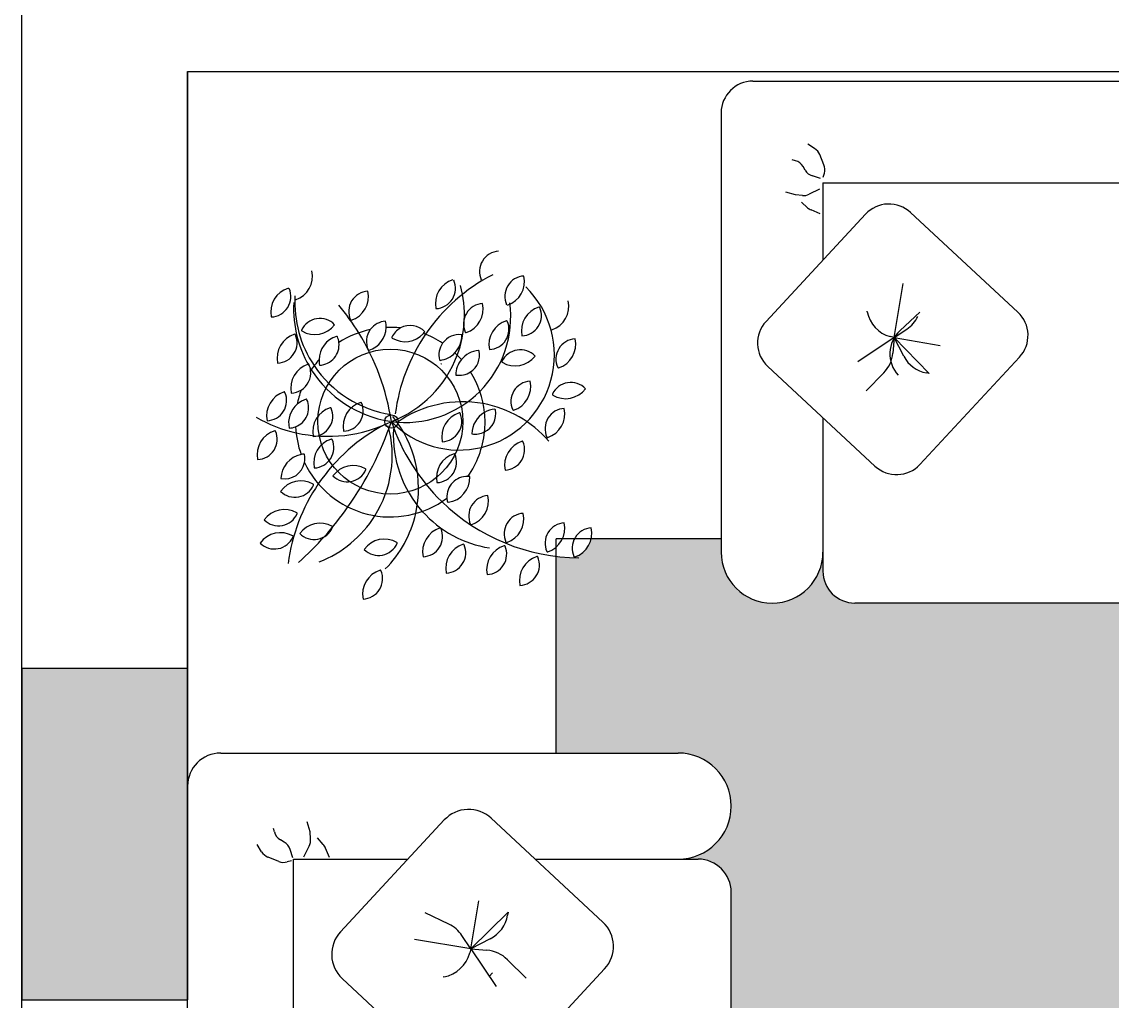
# Model space of a CAD drawing. Header units: millimetres. Extents: x 935 to 1399, y 512 to 900.
# Drawn here: x 1146.116 to 1147.761, y 857.57 to 859.047 of the extents above; entities that cross this region are included whole.
import ezdxf

# ---------------------------------------------------------------- set-up
doc = ezdxf.new("R2010")
doc.units = ezdxf.units.MM
doc.layers.add('LAYER1', color=1, linetype='Continuous')

msp = doc.modelspace()

# ---------------------------------------------------------------- hatches: boundary and pattern name
at = {"linetype": 'Continuous'}
h = msp.add_hatch(dxfattribs=at)
h.set_pattern_fill('SWAMP', color=254, scale=0.05, angle=90, style=0)
h.set_pattern_definition([(90, (1197.95015, 808.49453), (0.04330127, 0.025), [0.00625, -0.04375]), (3e-14, (1197.950148, 808.497655), (0.04330127, -0.025), [0.003125, -0.08347754]), (3e-14, (1197.950148, 808.498436), (0.04330127, -0.025), [0.0025, -0.08410254]), (3e-14, (1197.950148, 808.496873), (0.04330127, -0.025), [0.0025, -0.08410254]), (30, (1197.95015, 808.499217), (0.04330127, -0.025), [0.002, -0.048]), (330, (1197.95015, 808.49609), (2e-11, -0.05), [0.002, -0.048])])
h.paths.add_polyline_path([(1149.05288, 858.21827), (1149.05288, 858.24707, 0.9926943), (1149.20647, 858.24594), (1149.51215, 858.24594), (1149.51215, 856.30747), (1146.9243, 856.30747, 0.0019246), (1146.92221, 856.30845), (1146.92221, 856.42404), (1147.10641, 856.42404, 1), (1147.10641, 856.58404), (1147.13641, 856.58404, 0.4142136), (1147.18641, 856.63404), (1147.18641, 857.13404, 0.4142136), (1147.13641, 857.18404, 0.4142136), (1147.18641, 857.23404), (1147.18641, 857.73404, 0.4142136), (1147.13641, 857.78404), (1147.10641, 857.78404, 1), (1147.10641, 857.94404), (1146.92221, 857.94404), (1146.92221, 858.24058, 0.023235), (1146.95016, 858.23837, -0.0099184), (1146.9496, 858.23945, 0.2707398), (1146.97539, 858.26723), (1147.17128, 858.26723), (1147.17128, 858.24707, 1), (1147.32488, 858.24707), (1147.32488, 858.21827, 0.4142136), (1147.37288, 858.17027), (1147.85288, 858.17027, 0.4142136), (1147.90088, 858.21827, 0.4142136), (1147.94888, 858.17027), (1148.42888, 858.17027, 0.4142136), (1148.47688, 858.21827, 0.4142136), (1148.52488, 858.17027), (1149.00488, 858.17027, 0.4142136)])
h = msp.add_hatch(dxfattribs=at)
h.set_pattern_fill('SWAMP', color=254, scale=0.05, angle=90, style=0)
h.set_pattern_definition([(90, (1197.95015, 808.49453), (0.04330127, 0.025), [0.00625, -0.04375]), (3e-14, (1197.950148, 808.497655), (0.04330127, -0.025), [0.003125, -0.08347754]), (3e-14, (1197.950148, 808.498436), (0.04330127, -0.025), [0.0025, -0.08410254]), (3e-14, (1197.950148, 808.496873), (0.04330127, -0.025), [0.0025, -0.08410254]), (30, (1197.95015, 808.499217), (0.04330127, -0.025), [0.002, -0.048]), (330, (1197.95015, 808.49609), (2e-11, -0.05), [0.002, -0.048])])
h.paths.add_polyline_path([(1149.05288, 858.21827), (1149.05288, 858.24707, 0.9926943), (1149.20647, 858.24594), (1149.51215, 858.24594), (1149.51215, 856.30747), (1146.9243, 856.30747, 0.0019246), (1146.92221, 856.30845), (1146.92221, 856.42404), (1147.10641, 856.42404, 1), (1147.10641, 856.58404), (1147.13641, 856.58404, 0.4142136), (1147.18641, 856.63404), (1147.18641, 857.13404, 0.4142136), (1147.13641, 857.18404, 0.4142136), (1147.18641, 857.23404), (1147.18641, 857.73404, 0.4142136), (1147.13641, 857.78404), (1147.10641, 857.78404, 1), (1147.10641, 857.94404), (1146.92221, 857.94404), (1146.92221, 858.24058, 0.023235), (1146.95016, 858.23837, -0.0099184), (1146.9496, 858.23945, 0.2707398), (1146.97539, 858.26723), (1147.17128, 858.26723), (1147.17128, 858.24707, 1), (1147.32488, 858.24707), (1147.32488, 858.21827, 0.4142136), (1147.37288, 858.17027), (1147.85288, 858.17027, 0.4142136), (1147.90088, 858.21827, 0.4142136), (1147.94888, 858.17027), (1148.42888, 858.17027, 0.4142136), (1148.47688, 858.21827, 0.4142136), (1148.52488, 858.17027), (1149.00488, 858.17027, 0.4142136)])
msp.add_hatch(color=256).paths.add_polyline_path([(1146.36641, 858.07187), (1146.11641, 858.07187), (1146.11641, 857.57187), (1146.36641, 857.57187)])
msp.add_hatch(color=256).paths.add_polyline_path([(1146.36641, 858.07187), (1146.11641, 858.07187), (1146.11641, 857.57187), (1146.36641, 857.57187)])
msp.add_hatch(color=256).paths.add_polyline_path([(1146.36641, 858.07187), (1146.11641, 858.07187), (1146.11641, 857.57187), (1146.36641, 857.57187)])

# ---------------------------------------------------------------- linework, layer by layer
at = {"color": 6}
for p, q in [((1146.11641, 848.52187), (1146.11641, 862.87187)), ((1146.11641, 858.07187), (1146.11641, 862.87187)), ((1146.11641, 858.07187), (1146.11641, 862.87187)), ((1146.36641, 858.72187), (1146.36641, 858.97187)), ((1146.36641, 858.37187), (1146.36641, 858.97187)), ((1146.36641, 858.97187), (1149.85391, 858.97187)), ((1146.36641, 858.97187), (1146.36641, 858.07187)), ((1146.36641, 858.72187), (1146.36641, 858.97187)), ((1146.36641, 858.72187), (1146.36641, 858.97187)), ((1146.36641, 852.92187), (1146.36641, 858.97187)), ((1146.36641, 858.72187), (1146.36641, 858.97187)), ((1146.36641, 858.37187), (1146.36641, 858.97187)), ((1146.36641, 858.97187), (1149.85391, 858.97187)), ((1146.36641, 858.97187), (1146.36641, 858.07187)), ((1146.11641, 848.52187), (1146.11641, 857.87187)), ((1146.36641, 857.57187), (1146.36641, 857.59404)), ((1146.36641, 857.59404), (1146.36641, 857.57187)), ((1146.36641, 857.57187), (1146.36641, 857.59404)), ((1146.36641, 857.59404), (1146.36641, 857.57187)), ((1146.36641, 857.57187), (1146.36641, 857.59404)), ((1146.36641, 857.59404), (1146.36641, 857.57187)), ((1146.36641, 855.46625), (1146.36641, 857.57187)), ((1146.36641, 855.46625), (1146.36641, 857.57187)), ((1146.36641, 855.46625), (1146.36641, 857.57187))]:
    msp.add_line(p, q, dxfattribs=at)
at = {"color": 1}
for p, q in [((1147.21928, 858.95747), (1148.58248, 858.95747)), ((1147.21928, 858.95747), (1148.58248, 858.95747)), ((1147.17128, 858.90947), (1147.17128, 858.24707)), ((1147.17128, 858.90947), (1147.17128, 858.24707)), ((1147.31226, 858.85581), (1147.3019, 858.86212)), ((1147.31226, 858.85581), (1147.3019, 858.86212)), ((1147.28346, 858.83735), (1147.27852, 858.83872)), ((1147.28346, 858.83735), (1147.27852, 858.83872)), ((1147.32632, 858.83097), (1147.3201, 858.84654)), ((1147.32632, 858.83097), (1147.3201, 858.84654)), ((1147.29819, 858.82296), (1147.29483, 858.82863)), ((1147.29819, 858.82296), (1147.29483, 858.82863)), ((1147.32529, 858.81257), (1147.32699, 858.81871)), ((1147.32529, 858.81257), (1147.32699, 858.81871)), ((1147.32116, 858.8105), (1147.30883, 858.81447)), ((1147.32116, 858.8105), (1147.30883, 858.81447)), ((1147.32488, 858.80387), (1147.90088, 858.80387)), ((1147.32488, 858.80387), (1147.32488, 858.68748)), ((1147.32488, 858.80387), (1147.90088, 858.80387)), ((1147.32488, 858.80387), (1147.32488, 858.68748)), ((1147.28333, 858.78573), (1147.26889, 858.78986)), ((1147.28333, 858.78573), (1147.26889, 858.78986)), ((1147.29375, 858.78482), (1147.28333, 858.78573)), ((1147.29375, 858.78482), (1147.28333, 858.78573)), ((1147.31979, 858.79467), (1147.304, 858.78678)), ((1147.31979, 858.79467), (1147.304, 858.78678)), ((1147.30158, 858.76649), (1147.29227, 858.77471)), ((1147.30158, 858.76649), (1147.29227, 858.77471)), ((1147.23893, 858.59494), (1147.38919, 858.75672)), ((1147.23893, 858.59494), (1147.38919, 858.75672)), ((1147.32047, 858.75751), (1147.3069, 858.76317)), ((1147.32047, 858.75751), (1147.3069, 858.76317)), ((1147.45703, 858.75922), (1147.61881, 858.60896)), ((1147.45703, 858.75922), (1147.61881, 858.60896)), ((1147.4321, 858.57054), (1147.44579, 858.652)), ((1147.4321, 858.57054), (1147.44579, 858.652)), ((1147.39159, 858.60944), (1147.39135, 858.61069)), ((1147.39159, 858.60944), (1147.39135, 858.61069)), ((1147.39159, 858.60944), (1147.39135, 858.61069)), ((1147.44123, 858.58152), (1147.47117, 858.60915)), ((1147.44123, 858.58152), (1147.47117, 858.60915)), ((1147.4321, 858.57054), (1147.37749, 858.53399)), ((1147.4321, 858.57054), (1147.37749, 858.53399)), ((1147.4321, 858.57054), (1147.42622, 858.57213)), ((1147.4321, 858.57054), (1147.42622, 858.57213)), ((1147.4321, 858.57054), (1147.43023, 858.54736)), ((1147.4321, 858.57054), (1147.43023, 858.54736)), ((1147.4321, 858.57054), (1147.45139, 858.58342)), ((1147.4321, 858.57054), (1147.45139, 858.58342)), ((1147.4321, 858.57054), (1147.48527, 858.51657)), ((1147.4468, 858.54239), (1147.4321, 858.57054)), ((1147.4321, 858.57054), (1147.50158, 858.55884)), ((1147.4321, 858.57054), (1147.48527, 858.51657)), ((1147.4468, 858.54239), (1147.4321, 858.57054)), ((1147.4321, 858.57054), (1147.50158, 858.55884)), ((1147.62131, 858.54112), (1147.47105, 858.37934)), ((1147.62131, 858.54112), (1147.47105, 858.37934)), ((1147.40321, 858.37684), (1147.24143, 858.5271)), ((1147.40321, 858.37684), (1147.24143, 858.5271)), ((1147.41655, 858.51751), (1147.3898, 858.4904)), ((1147.41655, 858.51751), (1147.3898, 858.4904)), ((1147.48527, 858.51657), (1147.48091, 858.51735)), ((1147.48527, 858.51657), (1147.48091, 858.51735)), ((1147.32488, 858.44959), (1147.32488, 858.21827)), ((1147.32488, 858.44959), (1147.32488, 858.21827)), ((1147.32488, 858.44959), (1147.32488, 858.21827)), ((1147.17128, 858.26723), (1146.92221, 858.26723)), ((1147.17128, 858.26723), (1146.92221, 858.26723)), ((1147.17128, 858.26723), (1146.92221, 858.26723)), ((1147.85288, 858.17027), (1147.37288, 858.17027)), ((1147.85288, 858.17027), (1147.37288, 858.17027)), ((1146.41641, 857.94404), (1147.10641, 857.94404)), ((1146.41641, 857.94404), (1147.10641, 857.94404)), ((1146.41641, 857.94404), (1147.10641, 857.94404)), ((1146.36641, 856.47404), (1146.36641, 857.89404)), ((1146.36641, 856.47404), (1146.36641, 857.89404)), ((1146.36641, 856.47404), (1146.36641, 857.89404)), ((1146.82439, 857.8457), (1146.99291, 857.68917)), ((1146.82439, 857.8457), (1146.99291, 857.68917)), ((1146.82439, 857.8457), (1146.99291, 857.68917)), ((1146.49734, 857.8252), (1146.49591, 857.83035)), ((1146.49734, 857.8252), (1146.49591, 857.83035)), ((1146.49734, 857.8252), (1146.49591, 857.83035)), ((1146.55111, 857.82533), (1146.54681, 857.84038)), ((1146.55111, 857.82533), (1146.54681, 857.84038)), ((1146.55111, 857.82533), (1146.54681, 857.84038)), ((1146.5972, 857.67457), (1146.75372, 857.84309)), ((1146.5972, 857.67457), (1146.75372, 857.84309)), ((1146.5972, 857.67457), (1146.75372, 857.84309)), ((1146.51232, 857.80985), (1146.50641, 857.81335)), ((1146.51232, 857.80985), (1146.50641, 857.81335)), ((1146.51232, 857.80985), (1146.50641, 857.81335)), ((1146.55205, 857.81448), (1146.55111, 857.82533)), ((1146.55205, 857.81448), (1146.55111, 857.82533)), ((1146.55205, 857.81448), (1146.55111, 857.82533)), ((1146.57114, 857.80632), (1146.56258, 857.81602)), ((1146.57114, 857.80632), (1146.56258, 857.81602)), ((1146.57114, 857.80632), (1146.56258, 857.81602)), ((1146.4781, 857.7952), (1146.47153, 857.80599)), ((1146.4781, 857.7952), (1146.47153, 857.80599)), ((1146.4781, 857.7952), (1146.47153, 857.80599)), ((1146.5253, 857.78593), (1146.52117, 857.79877)), ((1146.5253, 857.78593), (1146.52117, 857.79877)), ((1146.5253, 857.78593), (1146.52117, 857.79877)), ((1146.54179, 857.78736), (1146.55001, 857.8038)), ((1146.54179, 857.78736), (1146.55001, 857.8038)), ((1146.54179, 857.78736), (1146.55001, 857.8038)), ((1146.5805, 857.78664), (1146.57461, 857.80078)), ((1146.5805, 857.78664), (1146.57461, 857.80078)), ((1146.5805, 857.78664), (1146.57461, 857.80078)), ((1146.50398, 857.78055), (1146.48776, 857.78703)), ((1146.50398, 857.78055), (1146.48776, 857.78703)), ((1146.50398, 857.78055), (1146.48776, 857.78703)), ((1146.52315, 857.78163), (1146.51675, 857.77985)), ((1146.52315, 857.78163), (1146.51675, 857.77985)), ((1146.52315, 857.78163), (1146.51675, 857.77985)), ((1146.52641, 857.78404), (1146.69888, 857.78404)), ((1146.52641, 856.58404), (1146.52641, 857.78404)), ((1146.52641, 857.78404), (1146.69888, 857.78404)), ((1146.52641, 856.58404), (1146.52641, 857.78404)), ((1146.52641, 857.78404), (1146.69888, 857.78404)), ((1146.52641, 856.58404), (1146.52641, 857.78404)), ((1146.89077, 857.78404), (1147.13641, 857.78404)), ((1146.89077, 857.78404), (1147.13641, 857.78404)), ((1146.89077, 857.78404), (1147.13641, 857.78404)), ((1147.18641, 857.23404), (1147.18641, 857.73404)), ((1147.18641, 857.23404), (1147.18641, 857.73404)), ((1147.18641, 857.23404), (1147.18641, 857.73404)), ((1146.79374, 857.6486), (1146.80593, 857.72097)), ((1146.79374, 857.6486), (1146.80593, 857.72097)), ((1146.79374, 857.6486), (1146.80593, 857.72097)), ((1146.76039, 857.686), (1146.72475, 857.70312)), ((1146.76039, 857.686), (1146.72475, 857.70312)), ((1146.76039, 857.686), (1146.72475, 857.70312)), ((1146.79374, 857.6486), (1146.84996, 857.70398)), ((1146.79374, 857.6486), (1146.84996, 857.70398)), ((1146.79374, 857.6486), (1146.84996, 857.70398)), ((1146.84996, 857.70398), (1146.84915, 857.69944)), ((1146.84996, 857.70398), (1146.84915, 857.69944)), ((1146.84996, 857.70398), (1146.84915, 857.69944)), ((1146.79374, 857.6486), (1146.78033, 857.66869)), ((1146.79374, 857.6486), (1146.78033, 857.66869)), ((1146.79374, 857.6486), (1146.78033, 857.66869)), ((1146.79374, 857.6486), (1146.70889, 857.66286)), ((1146.79374, 857.6486), (1146.70889, 857.66286)), ((1146.79374, 857.6486), (1146.70889, 857.66286)), ((1146.79374, 857.6486), (1146.79208, 857.64247)), ((1146.79374, 857.6486), (1146.79208, 857.64247)), ((1146.79374, 857.6486), (1146.79208, 857.64247)), ((1146.82306, 857.66391), (1146.79374, 857.6486)), ((1146.82306, 857.66391), (1146.79374, 857.6486)), ((1146.82306, 857.66391), (1146.79374, 857.6486)), ((1146.79374, 857.6486), (1146.83182, 857.59172)), ((1146.79374, 857.6486), (1146.81788, 857.64665)), ((1146.79374, 857.6486), (1146.83182, 857.59172)), ((1146.79374, 857.6486), (1146.81788, 857.64665)), ((1146.79374, 857.6486), (1146.83182, 857.59172)), ((1146.79374, 857.6486), (1146.81788, 857.64665)), ((1146.84898, 857.6324), (1146.87722, 857.60454)), ((1146.84898, 857.6324), (1146.87722, 857.60454)), ((1146.84898, 857.6324), (1146.87722, 857.60454)), ((1146.99552, 857.61851), (1146.83899, 857.44999)), ((1146.99552, 857.61851), (1146.83899, 857.44999)), ((1146.99552, 857.61851), (1146.83899, 857.44999)), ((1146.76833, 857.44738), (1146.59981, 857.6039)), ((1146.76833, 857.44738), (1146.59981, 857.6039)), ((1146.76833, 857.44738), (1146.59981, 857.6039)), ((1146.75322, 857.6064), (1146.75192, 857.60615)), ((1146.75322, 857.6064), (1146.75192, 857.60615)), ((1146.75322, 857.6064), (1146.75192, 857.60615)), ((1146.8215, 857.60713), (1146.82656, 857.61258)), ((1146.8215, 857.60713), (1146.82656, 857.61258)), ((1146.8215, 857.60713), (1146.82656, 857.61258))]:
    msp.add_line(p, q, dxfattribs=at)
for p, q in [((1146.11641, 858.07187), (1146.36641, 858.07187)), ((1146.11641, 858.07187), (1146.11641, 857.57187)), ((1146.11641, 858.07187), (1146.36641, 858.07187)), ((1146.11641, 858.07187), (1146.11641, 857.57187)), ((1146.11641, 858.07187), (1146.36641, 858.07187)), ((1146.11641, 858.07187), (1146.11641, 857.57187)), ((1146.36641, 858.07187), (1146.36641, 857.57187)), ((1146.36641, 858.07187), (1146.36641, 857.57187)), ((1146.36641, 858.07187), (1146.36641, 857.57187)), ((1146.11641, 857.57187), (1146.36641, 857.57187)), ((1146.11641, 857.57187), (1146.36641, 857.57187)), ((1146.11641, 857.57187), (1146.36641, 857.57187))]:
    msp.add_line(p, q)
msp.add_lwpolyline([(1146.92221, 857.94404), (1146.92221, 858.26723)], dxfattribs=at)
msp.add_lwpolyline([(1146.92221, 857.94404), (1146.92221, 858.26723)], dxfattribs=at)
msp.add_lwpolyline([(1146.92221, 857.94404), (1146.92221, 858.26723)], dxfattribs=at)
for centre, radius, start, end in [((1147.21928, 858.90947), 0.048, 90, 180), ((1147.21928, 858.90947), 0.048, 90, 180), ((1147.30227, 858.83942), 0.0192, 21.7889, 58.65521), ((1147.30227, 858.83942), 0.0192, 21.7889, 58.65521), ((1147.27831, 858.81885), 0.0192, 30.63456, 74.46621), ((1147.27831, 858.81885), 0.0192, 30.63456, 74.46621), ((1147.31471, 858.83275), 0.0192, 210.63456, 252.17076), ((1147.31471, 858.83275), 0.0192, 210.63456, 252.17076), ((1147.30849, 858.82385), 0.0192, 344.48527, 21.7889), ((1147.30849, 858.82385), 0.0192, 344.48527, 21.7889), ((1147.29541, 858.80395), 0.0192, 265.02713, 296.57978), ((1147.29541, 858.80395), 0.0192, 265.02713, 296.57978), ((1147.31429, 858.78089), 0.0192, 228.55797, 247.36724), ((1147.31429, 858.78089), 0.0192, 228.55797, 247.36724), ((1147.42436, 858.72405), 0.048, 47.11348, 137.11348), ((1147.42436, 858.72405), 0.048, 47.11348, 137.11348), ((1147.43873, 858.61847), 0.048, 190.8422, 254.8871), ((1147.43873, 858.61847), 0.048, 190.8422, 254.8871), ((1147.42474, 858.62334), 0.048, 303.72917, 334.34465), ((1147.42474, 858.62334), 0.048, 303.72917, 334.34465), ((1147.58614, 858.57379), 0.048, 317.11348, 47.11348), ((1147.58614, 858.57379), 0.048, 317.11348, 47.11348), ((1147.2741, 858.56227), 0.048, 137.11348, 227.11348), ((1147.2741, 858.56227), 0.048, 137.11348, 227.11348), ((1147.2741, 858.56227), 0.048, 137.11348, 227.11348), ((1147.47378, 858.54625), 0.048, 132.69855, 222.69855), ((1147.47378, 858.54625), 0.048, 132.69855, 222.69855), ((1147.38239, 858.55123), 0.048, 315.37884, 355.38574), ((1147.38239, 858.55123), 0.048, 315.37884, 355.38574), ((1147.48935, 858.5646), 0.048, 207.56512, 259.86542), ((1147.48935, 858.5646), 0.048, 207.56512, 259.86542), ((1147.43588, 858.41201), 0.048, 227.11348, 317.11348), ((1147.43588, 858.41201), 0.048, 227.11348, 317.11348), ((1147.24808, 858.24707), 0.0768, 180, 0), ((1147.24808, 858.24707), 0.0768, 180, 0), ((1147.24808, 858.24707), 0.0768, 180, 0), ((1147.37288, 858.21827), 0.048, 180, 270), ((1147.37288, 858.21827), 0.048, 180, 270), ((1147.37288, 858.21827), 0.048, 180, 270), ((1146.41641, 857.89404), 0.05, 90, 180), ((1146.41641, 857.89404), 0.05, 90, 180), ((1146.41641, 857.89404), 0.05, 90, 180), ((1147.10641, 857.86404), 0.08, 270, 90), ((1147.10641, 857.86404), 0.08, 270, 90), ((1147.10641, 857.86404), 0.08, 270, 90), ((1146.79036, 857.80906), 0.05, 47.11348, 137.11348), ((1146.79036, 857.80906), 0.05, 47.11348, 137.11348), ((1146.79036, 857.80906), 0.05, 47.11348, 137.11348), ((1146.5166, 857.83056), 0.02, 195.53379, 239.36544), ((1146.5166, 857.83056), 0.02, 195.53379, 239.36544), ((1146.5166, 857.83056), 0.02, 195.53379, 239.36544), ((1146.53213, 857.81275), 0.02, 333.42022, 4.97287), ((1146.53213, 857.81275), 0.02, 333.42022, 4.97287), ((1146.53213, 857.81275), 0.02, 333.42022, 4.97287), ((1146.50213, 857.79264), 0.02, 17.82924, 59.36544), ((1146.50213, 857.79264), 0.02, 17.82924, 59.36544), ((1146.50213, 857.79264), 0.02, 17.82924, 59.36544), ((1146.55615, 857.79308), 0.02, 22.63276, 41.44203), ((1146.55615, 857.79308), 0.02, 22.63276, 41.44203), ((1146.55615, 857.79308), 0.02, 22.63276, 41.44203), ((1146.49518, 857.80561), 0.02, 211.34479, 248.2111), ((1146.49518, 857.80561), 0.02, 211.34479, 248.2111), ((1146.49518, 857.80561), 0.02, 211.34479, 248.2111), ((1146.5114, 857.79912), 0.02, 248.2111, 285.51473), ((1146.5114, 857.79912), 0.02, 248.2111, 285.51473), ((1146.5114, 857.79912), 0.02, 248.2111, 285.51473), ((1147.13641, 857.73404), 0.05, 0, 90), ((1147.13641, 857.73404), 0.05, 0, 90), ((1147.13641, 857.73404), 0.05, 0, 90), ((1146.79993, 857.70824), 0.05, 297.56512, 349.86542), ((1146.79993, 857.70824), 0.05, 297.56512, 349.86542), ((1146.79993, 857.70824), 0.05, 297.56512, 349.86542), ((1146.73874, 857.64093), 0.05, 33.72917, 64.34465), ((1146.73874, 857.64093), 0.05, 33.72917, 64.34465), ((1146.73874, 857.64093), 0.05, 33.72917, 64.34465), ((1146.95888, 857.65253), 0.05, 317.11348, 47.11348), ((1146.95888, 857.65253), 0.05, 317.11348, 47.11348), ((1146.95888, 857.65253), 0.05, 317.11348, 47.11348), ((1146.63383, 857.64054), 0.05, 137.11348, 227.11348), ((1146.63383, 857.64054), 0.05, 137.11348, 227.11348), ((1146.63383, 857.64054), 0.05, 137.11348, 227.11348), ((1146.74381, 857.65551), 0.05, 280.8422, 344.8871), ((1146.74381, 857.65551), 0.05, 280.8422, 344.8871), ((1146.74381, 857.65551), 0.05, 280.8422, 344.8871), ((1146.81386, 857.59682), 0.05, 45.37884, 85.38574), ((1146.81386, 857.59682), 0.05, 45.37884, 85.38574), ((1146.81386, 857.59682), 0.05, 45.37884, 85.38574)]:
    msp.add_arc(centre, radius, start, end, dxfattribs=at)
at = {"layer": 'LAYER1'}
for centre, radius in [((1146.67231, 858.44395), 0.10934), ((1146.67231, 858.44395), 0.10934), ((1146.67231, 858.44395), 0.10934), ((1146.67231, 858.44395), 0.10934), ((1146.67231, 858.44395), 0.10934), ((1146.67231, 858.44395), 0.10934), ((1146.67389, 858.44395), 0.01011), ((1146.67389, 858.44395), 0.01011), ((1146.67389, 858.44395), 0.01011), ((1146.67389, 858.44395), 0.01011), ((1146.67389, 858.44395), 0.01011), ((1146.67389, 858.44395), 0.01011)]:
    msp.add_circle(centre, radius, dxfattribs=at)
for centre, radius, start, end in [((1146.83748, 858.67022), 0.03072, 93.38057, 204.4039), ((1146.83748, 858.67022), 0.03072, 93.38057, 204.4039), ((1146.51739, 858.66323), 0.03756, 288.17868, 12.61208), ((1146.51739, 858.66323), 0.03756, 288.17868, 12.61208), ((1146.95323, 858.42051), 0.2757, 117.33103, 145.74295), ((1146.95323, 858.42051), 0.2757, 117.33103, 145.74295), ((1146.77785, 858.62186), 0.03756, 107.13764, 191.57105), ((1146.77785, 858.62186), 0.03756, 107.13764, 191.57105), ((1146.73979, 858.64502), 0.03072, 272.33954, 23.36287), ((1146.73979, 858.64502), 0.03072, 272.33954, 23.36287), ((1146.8756, 858.63279), 0.03072, 93.38057, 204.4039), ((1146.8756, 858.63279), 0.03072, 93.38057, 204.4039), ((1146.83713, 858.65526), 0.03756, 288.17868, 12.61208), ((1146.83713, 858.65526), 0.03756, 288.17868, 12.61208), ((1146.52952, 858.60921), 0.03756, 107.13764, 191.57105), ((1146.52952, 858.60921), 0.03756, 107.13764, 191.57105), ((1146.52952, 858.60921), 0.03756, 107.13764, 191.57105), ((1146.49147, 858.63237), 0.03072, 272.33954, 23.36287), ((1146.49147, 858.63237), 0.03072, 272.33954, 23.36287), ((1146.49147, 858.63237), 0.03072, 272.33954, 23.36287), ((1146.64019, 858.60994), 0.03072, 93.38057, 204.4039), ((1146.64019, 858.60994), 0.03072, 93.38057, 204.4039), ((1146.64019, 858.60994), 0.03072, 93.38057, 204.4039), ((1146.60172, 858.6324), 0.03756, 288.17868, 12.61208), ((1146.60172, 858.6324), 0.03756, 288.17868, 12.61208), ((1146.60172, 858.6324), 0.03756, 288.17868, 12.61208), ((1146.61212, 858.60441), 0.17194, 339.4885, 15.0874), ((1146.61212, 858.60441), 0.17194, 339.4885, 15.0874), ((1146.77623, 858.54445), 0.14344, 283.58903, 45.69939), ((1146.77623, 858.54445), 0.14344, 283.58903, 45.69939), ((1146.77623, 858.54445), 0.14344, 283.58903, 45.69939), ((1146.69823, 858.61429), 0.17194, 176.96723, 212.41656), ((1146.69823, 858.61429), 0.17194, 176.96723, 212.41656), ((1146.69823, 858.61429), 0.17194, 176.96723, 212.41656), ((1146.70002, 858.62434), 0.17194, 176.96723, 213.96318), ((1146.70002, 858.62434), 0.17194, 176.96723, 213.96318), ((1146.70002, 858.62434), 0.17194, 176.96723, 213.96318), ((1146.3212, 858.38998), 0.3568, 31.76546, 39.99551), ((1146.3212, 858.38998), 0.3568, 31.76546, 39.99551), ((1146.3212, 858.38998), 0.3568, 31.76546, 39.99551), ((1146.81332, 858.59128), 0.03072, 93.38057, 204.4039), ((1146.81332, 858.59128), 0.03072, 93.38057, 204.4039), ((1146.81332, 858.59128), 0.03072, 93.38057, 204.4039), ((1146.77485, 858.61374), 0.03756, 288.17868, 12.61208), ((1146.77485, 858.61374), 0.03756, 288.17868, 12.61208), ((1146.77485, 858.61374), 0.03756, 288.17868, 12.61208), ((1146.69444, 858.60201), 0.1594, 315.08964, 7.61396), ((1146.69444, 858.60201), 0.1594, 315.08964, 7.61396), ((1146.69444, 858.60201), 0.1594, 315.08964, 7.61396), ((1146.90406, 858.61801), 0.03756, 288.17868, 12.61208), ((1146.90406, 858.61801), 0.03756, 288.17868, 12.61208), ((1146.90406, 858.61801), 0.03756, 288.17868, 12.61208), ((1146.90754, 858.58076), 0.03756, 107.13764, 191.57105), ((1146.90754, 858.58076), 0.03756, 107.13764, 191.57105), ((1146.90754, 858.58076), 0.03756, 107.13764, 191.57105), ((1146.86949, 858.60392), 0.03072, 272.33954, 23.36287), ((1146.86949, 858.60392), 0.03072, 272.33954, 23.36287), ((1146.86949, 858.60392), 0.03072, 272.33954, 23.36287), ((1146.89677, 858.6157), 0.001, 23.36287, 107.13764), ((1146.89677, 858.6157), 0.001, 23.36287, 107.13764), ((1146.89677, 858.6157), 0.001, 23.36287, 107.13764), ((1146.56615, 858.56882), 0.03072, 43.83851, 154.86184), ((1146.56615, 858.56882), 0.03072, 43.83851, 154.86184), ((1146.56615, 858.56882), 0.03072, 43.83851, 154.86184), ((1146.55828, 858.61267), 0.03756, 238.63661, 323.07002), ((1146.55828, 858.61267), 0.03756, 238.63661, 323.07002), ((1146.55828, 858.61267), 0.03756, 238.63661, 323.07002), ((1146.61313, 858.59766), 0.001, 204.4039, 288.17868), ((1146.61313, 858.59766), 0.001, 204.4039, 288.17868), ((1146.61313, 858.59766), 0.001, 204.4039, 288.17868), ((1146.62846, 858.58717), 0.03756, 288.17868, 357.96648), ((1146.62846, 858.58717), 0.03756, 288.17868, 357.96648), ((1146.62846, 858.58717), 0.03756, 288.17868, 357.96648), ((1146.66693, 858.56471), 0.03072, 93.38057, 143.98164), ((1146.66693, 858.56471), 0.03072, 93.38057, 143.98164), ((1146.66693, 858.56471), 0.03072, 93.38057, 143.98164), ((1146.62846, 858.58717), 0.03756, 357.96648, 12.61208), ((1146.62846, 858.58717), 0.03756, 357.96648, 12.61208), ((1146.62846, 858.58717), 0.03756, 357.96648, 12.61208), ((1146.67215, 858.44304), 0.14294, 83.7908, 92.46579), ((1146.67215, 858.44304), 0.14294, 83.7908, 92.46579), ((1146.67215, 858.44304), 0.14294, 83.7908, 92.46579), ((1146.70231, 858.55817), 0.03072, 43.83851, 118.6061), ((1146.70231, 858.55817), 0.03072, 43.83851, 118.6061), ((1146.70231, 858.55817), 0.03072, 43.83851, 118.6061), ((1146.85851, 858.56021), 0.03756, 107.13764, 191.57105), ((1146.85851, 858.56021), 0.03756, 107.13764, 191.57105), ((1146.85851, 858.56021), 0.03756, 107.13764, 191.57105), ((1146.82046, 858.58336), 0.03072, 272.33954, 23.36287), ((1146.82046, 858.58336), 0.03072, 272.33954, 23.36287), ((1146.82046, 858.58336), 0.03072, 272.33954, 23.36287), ((1146.84774, 858.59515), 0.001, 23.36287, 107.13764), ((1146.84774, 858.59515), 0.001, 23.36287, 107.13764), ((1146.84774, 858.59515), 0.001, 23.36287, 107.13764), ((1146.53901, 858.53966), 0.03756, 107.13764, 191.57105), ((1146.53901, 858.53966), 0.03756, 107.13764, 191.57105), ((1146.53901, 858.53966), 0.03756, 107.13764, 191.57105), ((1146.50096, 858.56281), 0.03072, 272.33954, 23.36287), ((1146.50096, 858.56281), 0.03072, 272.33954, 23.36287), ((1146.50096, 858.56281), 0.03072, 272.33954, 23.36287), ((1146.52824, 858.5746), 0.001, 23.36287, 107.13764), ((1146.52824, 858.5746), 0.001, 23.36287, 107.13764), ((1146.52824, 858.5746), 0.001, 23.36287, 107.13764), ((1146.53925, 858.58145), 0.001, 154.86184, 238.63661), ((1146.53925, 858.58145), 0.001, 154.86184, 238.63661), ((1146.53925, 858.58145), 0.001, 154.86184, 238.63661), ((1146.60228, 858.5365), 0.03756, 107.13764, 178.72476), ((1146.60228, 858.5365), 0.03756, 107.13764, 178.72476), ((1146.60228, 858.5365), 0.03756, 107.13764, 178.72476), ((1146.59151, 858.57144), 0.001, 23.36287, 107.13764), ((1146.59151, 858.57144), 0.001, 23.36287, 107.13764), ((1146.59151, 858.57144), 0.001, 23.36287, 107.13764), ((1146.56423, 858.55965), 0.03072, 6.6283, 23.36287), ((1146.56423, 858.55965), 0.03072, 6.6283, 23.36287), ((1146.56423, 858.55965), 0.03072, 6.6283, 23.36287), ((1146.67215, 858.44304), 0.14294, 102.14243, 122.79041), ((1146.67215, 858.44304), 0.14294, 102.14243, 122.79041), ((1146.67215, 858.44304), 0.14294, 102.14243, 122.79041), ((1146.3212, 858.38998), 0.3568, 8.69905, 31.76546), ((1146.3212, 858.38998), 0.3568, 8.69905, 31.76546), ((1146.3212, 858.38998), 0.3568, 8.69905, 31.76546), ((1146.66693, 858.56471), 0.03072, 143.98164, 204.4039), ((1146.66693, 858.56471), 0.03072, 143.98164, 204.4039), ((1146.66693, 858.56471), 0.03072, 143.98164, 204.4039), ((1146.67541, 858.57079), 0.001, 154.86184, 238.63661), ((1146.67541, 858.57079), 0.001, 154.86184, 238.63661), ((1146.67541, 858.57079), 0.001, 154.86184, 238.63661), ((1146.70231, 858.55817), 0.03072, 118.6061, 154.86184), ((1146.70231, 858.55817), 0.03072, 118.6061, 154.86184), ((1146.70231, 858.55817), 0.03072, 118.6061, 154.86184), ((1146.69444, 858.60201), 0.03756, 238.63661, 317.97949), ((1146.69444, 858.60201), 0.03756, 238.63661, 317.97949), ((1146.69444, 858.60201), 0.03756, 238.63661, 317.97949), ((1146.95323, 858.42051), 0.2757, 145.74295, 172.71362), ((1146.95323, 858.42051), 0.2757, 145.74295, 172.71362), ((1146.95323, 858.42051), 0.2757, 145.74295, 172.71362), ((1146.69444, 858.60201), 0.03756, 317.97949, 323.07002), ((1146.69444, 858.60201), 0.03756, 317.97949, 323.07002), ((1146.69444, 858.60201), 0.03756, 317.97949, 323.07002), ((1146.67215, 858.44304), 0.14294, 56.45063, 69.43833), ((1146.67215, 858.44304), 0.14294, 56.45063, 69.43833), ((1146.67215, 858.44304), 0.14294, 56.45063, 69.43833), ((1146.77623, 858.54445), 0.03072, 82.98914, 144.77841), ((1146.77623, 858.54445), 0.03072, 82.98914, 144.77841), ((1146.77623, 858.54445), 0.03072, 82.98914, 144.77841), ((1146.74245, 858.57348), 0.03756, 316.37904, 2.22065), ((1146.74245, 858.57348), 0.03756, 316.37904, 2.22065), ((1146.74245, 858.57348), 0.03756, 316.37904, 2.22065), ((1146.78625, 858.579), 0.001, 204.4039, 288.17868), ((1146.78625, 858.579), 0.001, 204.4039, 288.17868), ((1146.78625, 858.579), 0.001, 204.4039, 288.17868), ((1146.91546, 858.58327), 0.001, 204.4039, 288.17868), ((1146.91546, 858.58327), 0.001, 204.4039, 288.17868), ((1146.91546, 858.58327), 0.001, 204.4039, 288.17868), ((1146.56423, 858.55965), 0.03072, 272.33954, 6.6283), ((1146.56423, 858.55965), 0.03072, 272.33954, 6.6283), ((1146.56423, 858.55965), 0.03072, 272.33954, 6.6283), ((1146.77623, 858.54445), 0.03072, 144.77841, 194.01247), ((1146.77623, 858.54445), 0.03072, 144.77841, 194.01247), ((1146.77623, 858.54445), 0.03072, 144.77841, 194.01247), ((1146.95281, 858.53799), 0.03072, 93.38057, 204.4039), ((1146.95281, 858.53799), 0.03072, 93.38057, 204.4039), ((1146.95281, 858.53799), 0.03072, 93.38057, 204.4039), ((1146.91434, 858.56045), 0.03756, 288.17868, 12.61208), ((1146.91434, 858.56045), 0.03756, 288.17868, 12.61208), ((1146.91434, 858.56045), 0.03756, 288.17868, 12.61208), ((1146.67215, 858.44304), 0.14294, 138.72336, 147.13049), ((1146.67215, 858.44304), 0.14294, 138.72336, 147.13049), ((1146.67215, 858.44304), 0.14294, 138.72336, 147.13049), ((1146.60228, 858.5365), 0.03756, 178.72476, 191.57105), ((1146.60228, 858.5365), 0.03756, 178.72476, 191.57105), ((1146.60228, 858.5365), 0.03756, 178.72476, 191.57105), ((1146.63986, 858.55244), 0.001, 204.4039, 288.17868), ((1146.63986, 858.55244), 0.001, 204.4039, 288.17868), ((1146.63986, 858.55244), 0.001, 204.4039, 288.17868), ((1146.61212, 858.60441), 0.17194, 291.05442, 339.4885), ((1146.61212, 858.60441), 0.17194, 291.05442, 339.4885), ((1146.61212, 858.60441), 0.17194, 291.05442, 339.4885), ((1146.7474, 858.53725), 0.001, 194.01247, 277.78724), ((1146.7474, 858.53725), 0.001, 194.01247, 277.78724), ((1146.7474, 858.53725), 0.001, 194.01247, 277.78724), ((1146.74245, 858.57348), 0.03756, 277.78724, 316.37904), ((1146.74245, 858.57348), 0.03756, 277.78724, 316.37904), ((1146.74245, 858.57348), 0.03756, 277.78724, 316.37904), ((1146.67215, 858.44304), 0.14294, 41.36895, 46.99327), ((1146.67215, 858.44304), 0.14294, 41.36895, 46.99327), ((1146.67215, 858.44304), 0.14294, 41.36895, 46.99327), ((1146.80851, 858.51374), 0.03756, 140.76068, 179.32168), ((1146.80851, 858.51374), 0.03756, 140.76068, 179.32168), ((1146.80851, 858.51374), 0.03756, 140.76068, 179.32168), ((1146.80851, 858.51374), 0.03756, 94.88827, 140.76068), ((1146.80851, 858.51374), 0.03756, 94.88827, 140.76068), ((1146.80851, 858.51374), 0.03756, 94.88827, 140.76068), ((1146.77623, 858.54445), 0.03072, 303.72778, 11.1135), ((1146.77623, 858.54445), 0.03072, 303.72778, 11.1135), ((1146.77623, 858.54445), 0.03072, 303.72778, 11.1135), ((1146.80539, 858.55017), 0.001, 11.1135, 94.88827), ((1146.80539, 858.55017), 0.001, 11.1135, 94.88827), ((1146.80539, 858.55017), 0.001, 11.1135, 94.88827), ((1146.86848, 858.52155), 0.03072, 43.83851, 154.86184), ((1146.86848, 858.52155), 0.03072, 43.83851, 154.86184), ((1146.86848, 858.52155), 0.03072, 43.83851, 154.86184), ((1146.86061, 858.56539), 0.03756, 238.63661, 323.07002), ((1146.86061, 858.56539), 0.03756, 238.63661, 323.07002), ((1146.86061, 858.56539), 0.03756, 238.63661, 323.07002), ((1146.55958, 858.49443), 0.03756, 107.13764, 191.57105), ((1146.55958, 858.49443), 0.03756, 107.13764, 191.57105), ((1146.55958, 858.49443), 0.03756, 107.13764, 191.57105), ((1146.52153, 858.51759), 0.03072, 301.68545, 5.64628), ((1146.52153, 858.51759), 0.03072, 301.68545, 5.64628), ((1146.52153, 858.51759), 0.03072, 301.68545, 5.64628), ((1146.54881, 858.52938), 0.001, 23.36287, 107.13764), ((1146.54881, 858.52938), 0.001, 23.36287, 107.13764), ((1146.54881, 858.52938), 0.001, 23.36287, 107.13764), ((1146.52153, 858.51759), 0.03072, 5.64628, 23.36287), ((1146.52153, 858.51759), 0.03072, 5.64628, 23.36287), ((1146.52153, 858.51759), 0.03072, 5.64628, 23.36287), ((1146.69823, 858.61429), 0.17194, 212.41656, 261.0002), ((1146.69823, 858.61429), 0.17194, 212.41656, 261.0002), ((1146.69823, 858.61429), 0.17194, 212.41656, 261.0002), ((1146.70002, 858.62434), 0.17194, 213.96318, 261.0002), ((1146.70002, 858.62434), 0.17194, 213.96318, 261.0002), ((1146.70002, 858.62434), 0.17194, 213.96318, 261.0002), ((1146.74917, 858.53217), 0.001, 204.4039, 288.17868), ((1146.74917, 858.53217), 0.001, 204.4039, 288.17868), ((1146.74917, 858.53217), 0.001, 204.4039, 288.17868), ((1146.84158, 858.53417), 0.001, 154.86184, 238.63661), ((1146.84158, 858.53417), 0.001, 154.86184, 238.63661), ((1146.84158, 858.53417), 0.001, 154.86184, 238.63661), ((1146.92575, 858.52571), 0.001, 204.4039, 288.17868), ((1146.92575, 858.52571), 0.001, 204.4039, 288.17868), ((1146.92575, 858.52571), 0.001, 204.4039, 288.17868), ((1146.77623, 858.54445), 0.03072, 260.09017, 303.72778), ((1146.77623, 858.54445), 0.03072, 260.09017, 303.72778), ((1146.77623, 858.54445), 0.03072, 260.09017, 303.72778), ((1146.67215, 858.44304), 0.14294, 5.8965, 32.05556), ((1146.67215, 858.44304), 0.14294, 5.8965, 32.05556), ((1146.67215, 858.44304), 0.14294, 5.8965, 32.05556), ((1146.88494, 858.47427), 0.03072, 93.38057, 204.4039), ((1146.88494, 858.47427), 0.03072, 93.38057, 204.4039), ((1146.88494, 858.47427), 0.03072, 93.38057, 204.4039), ((1146.84647, 858.49673), 0.03756, 288.17868, 12.61208), ((1146.84647, 858.49673), 0.03756, 288.17868, 12.61208), ((1146.84647, 858.49673), 0.03756, 288.17868, 12.61208), ((1146.5232, 858.45271), 0.03756, 107.13764, 191.57105), ((1146.5232, 858.45271), 0.03756, 107.13764, 191.57105), ((1146.5232, 858.45271), 0.03756, 107.13764, 191.57105), ((1146.48514, 858.47587), 0.03072, 272.33954, 23.36287), ((1146.48514, 858.47587), 0.03072, 272.33954, 23.36287), ((1146.48514, 858.47587), 0.03072, 272.33954, 23.36287), ((1146.51242, 858.48765), 0.001, 23.36287, 107.13764), ((1146.51242, 858.48765), 0.001, 23.36287, 107.13764), ((1146.51242, 858.48765), 0.001, 23.36287, 107.13764), ((1146.52153, 858.51759), 0.03072, 272.33954, 301.68545), ((1146.52153, 858.51759), 0.03072, 272.33954, 301.68545), ((1146.52153, 858.51759), 0.03072, 272.33954, 301.68545), ((1146.67215, 858.44304), 0.14294, 160.20124, 169.12472), ((1146.67215, 858.44304), 0.14294, 160.20124, 169.12472), ((1146.67215, 858.44304), 0.14294, 160.20124, 169.12472), ((1146.69444, 858.60201), 0.1594, 262.59281, 315.08964), ((1146.69444, 858.60201), 0.1594, 262.59281, 315.08964), ((1146.69444, 858.60201), 0.1594, 262.59281, 315.08964), ((1146.94458, 858.47221), 0.03072, 43.83851, 154.86184), ((1146.94458, 858.47221), 0.03072, 43.83851, 154.86184), ((1146.94458, 858.47221), 0.03072, 43.83851, 154.86184), ((1146.93671, 858.51606), 0.03756, 238.63661, 323.07002), ((1146.93671, 858.51606), 0.03756, 238.63661, 323.07002), ((1146.93671, 858.51606), 0.03756, 238.63661, 323.07002), ((1146.51836, 858.4648), 0.03072, 291.02522, 23.36287), ((1146.51836, 858.4648), 0.03072, 291.02522, 23.36287), ((1146.51836, 858.4648), 0.03072, 291.02522, 23.36287), ((1146.55641, 858.44165), 0.03756, 107.13764, 130.97907), ((1146.55641, 858.44165), 0.03756, 107.13764, 130.97907), ((1146.55641, 858.44165), 0.03756, 107.13764, 130.97907), ((1146.54564, 858.47659), 0.001, 23.36287, 107.13764), ((1146.54564, 858.47659), 0.001, 23.36287, 107.13764), ((1146.54564, 858.47659), 0.001, 23.36287, 107.13764), ((1146.63866, 858.4369), 0.03756, 107.13764, 191.57105), ((1146.63866, 858.4369), 0.03756, 107.13764, 191.57105), ((1146.63866, 858.4369), 0.03756, 107.13764, 191.57105), ((1146.6006, 858.46006), 0.03072, 272.33954, 23.36287), ((1146.6006, 858.46006), 0.03072, 272.33954, 23.36287), ((1146.6006, 858.46006), 0.03072, 272.33954, 23.36287), ((1146.62789, 858.47184), 0.001, 23.36287, 107.13764), ((1146.62789, 858.47184), 0.001, 23.36287, 107.13764), ((1146.62789, 858.47184), 0.001, 23.36287, 107.13764), ((1146.7813, 858.30187), 0.17194, 79.60421, 124.95252), ((1146.7813, 858.30187), 0.17194, 79.60421, 124.95252), ((1146.7813, 858.30187), 0.17194, 79.60421, 124.95252), ((1146.7813, 858.30187), 0.17194, 40.91955, 79.60421), ((1146.7813, 858.30187), 0.17194, 40.91955, 79.60421), ((1146.7813, 858.30187), 0.17194, 40.91955, 79.60421), ((1146.91768, 858.48484), 0.001, 154.86184, 238.63661), ((1146.91768, 858.48484), 0.001, 154.86184, 238.63661), ((1146.91768, 858.48484), 0.001, 154.86184, 238.63661), ((1146.55641, 858.44165), 0.03756, 130.97907, 191.57105), ((1146.55641, 858.44165), 0.03756, 130.97907, 191.57105), ((1146.55641, 858.44165), 0.03756, 130.97907, 191.57105), ((1146.59279, 858.429), 0.03756, 107.13764, 191.57105), ((1146.59279, 858.429), 0.03756, 107.13764, 191.57105), ((1146.59279, 858.429), 0.03756, 107.13764, 191.57105), ((1146.55474, 858.45216), 0.03072, 272.33954, 23.36287), ((1146.55474, 858.45216), 0.03072, 272.33954, 23.36287), ((1146.55474, 858.45216), 0.03072, 272.33954, 23.36287), ((1146.58202, 858.46394), 0.001, 23.36287, 107.13764), ((1146.58202, 858.46394), 0.001, 23.36287, 107.13764), ((1146.58202, 858.46394), 0.001, 23.36287, 107.13764), ((1146.78734, 858.4211), 0.03756, 107.13764, 191.57105), ((1146.78734, 858.4211), 0.03756, 107.13764, 191.57105), ((1146.78734, 858.4211), 0.03756, 107.13764, 191.57105), ((1146.74928, 858.44425), 0.03072, 272.33954, 23.36287), ((1146.74928, 858.44425), 0.03072, 272.33954, 23.36287), ((1146.74928, 858.44425), 0.03072, 272.33954, 23.36287), ((1146.77656, 858.45604), 0.001, 23.36287, 107.13764), ((1146.77656, 858.45604), 0.001, 23.36287, 107.13764), ((1146.77656, 858.45604), 0.001, 23.36287, 107.13764), ((1146.83289, 858.42506), 0.03756, 119.61075, 179.32168), ((1146.83289, 858.42506), 0.03756, 119.61075, 179.32168), ((1146.83289, 858.42506), 0.03756, 119.61075, 179.32168), ((1146.80061, 858.45577), 0.03072, 296.50201, 11.1135), ((1146.80061, 858.45577), 0.03072, 296.50201, 11.1135), ((1146.80061, 858.45577), 0.03072, 296.50201, 11.1135), ((1146.67231, 858.44395), 0.14287, 353.70299, 5.53986), ((1146.67231, 858.44395), 0.14287, 353.70299, 5.53986), ((1146.67231, 858.44395), 0.14287, 353.70299, 5.53986), ((1146.83289, 858.42506), 0.03756, 94.88827, 119.61075), ((1146.83289, 858.42506), 0.03756, 94.88827, 119.61075), ((1146.83289, 858.42506), 0.03756, 94.88827, 119.61075), ((1146.82977, 858.46149), 0.001, 11.1135, 94.88827), ((1146.82977, 858.46149), 0.001, 11.1135, 94.88827), ((1146.82977, 858.46149), 0.001, 11.1135, 94.88827), ((1146.85788, 858.46199), 0.001, 204.4039, 288.17868), ((1146.85788, 858.46199), 0.001, 204.4039, 288.17868), ((1146.85788, 858.46199), 0.001, 204.4039, 288.17868), ((1146.93636, 858.43316), 0.03072, 93.38057, 204.4039), ((1146.93636, 858.43316), 0.03072, 93.38057, 204.4039), ((1146.93636, 858.43316), 0.03072, 93.38057, 204.4039), ((1146.89789, 858.45562), 0.03756, 288.17868, 12.61208), ((1146.89789, 858.45562), 0.03756, 288.17868, 12.61208), ((1146.89789, 858.45562), 0.03756, 288.17868, 12.61208), ((1146.57806, 858.63927), 0.21756, 240.22964, 257.26623), ((1146.57806, 858.63927), 0.21756, 240.22964, 257.26623), ((1146.57806, 858.63927), 0.21756, 240.22964, 257.26623), ((1146.57806, 858.63927), 0.21756, 257.26623, 296.13413), ((1146.57806, 858.63927), 0.21756, 257.26623, 296.13413), ((1146.57806, 858.63927), 0.21756, 257.26623, 296.13413), ((1146.79173, 858.19504), 0.2757, 117.33103, 145.81233), ((1146.79173, 858.19504), 0.2757, 117.33103, 145.81233), ((1146.79173, 858.19504), 0.2757, 117.33103, 145.81233), ((1146.19587, 858.60646), 0.50489, 324.76435, 341.22297), ((1146.19587, 858.60646), 0.50489, 324.76435, 341.22297), ((1146.19587, 858.60646), 0.50489, 324.76435, 341.22297), ((1146.50314, 858.39288), 0.17194, 328.08334, 15.0874), ((1146.50314, 858.39288), 0.17194, 328.08334, 15.0874), ((1146.50314, 858.39288), 0.17194, 328.08334, 15.0874), ((1146.96, 858.54001), 0.30181, 198.56021, 225.92154), ((1146.77623, 858.54445), 0.14344, 224.47927, 283.58903), ((1146.96, 858.54001), 0.30181, 198.56021, 225.92154), ((1146.77623, 858.54445), 0.14344, 224.47927, 283.58903), ((1146.96, 858.54001), 0.30181, 198.56021, 225.92154), ((1146.77623, 858.54445), 0.14344, 224.47927, 283.58903), ((1146.5428, 858.34292), 0.17194, 347.38628, 39.16327), ((1146.5428, 858.34292), 0.17194, 347.38628, 39.16327), ((1146.5428, 858.34292), 0.17194, 347.38628, 39.16327), ((1146.50896, 858.39422), 0.03756, 107.13764, 191.57105), ((1146.50896, 858.39422), 0.03756, 107.13764, 191.57105), ((1146.50896, 858.39422), 0.03756, 107.13764, 191.57105), ((1146.47091, 858.41738), 0.03072, 272.33954, 23.36287), ((1146.47091, 858.41738), 0.03072, 272.33954, 23.36287), ((1146.47091, 858.41738), 0.03072, 272.33954, 23.36287), ((1146.49819, 858.42916), 0.001, 23.36287, 107.13764), ((1146.49819, 858.42916), 0.001, 23.36287, 107.13764), ((1146.49819, 858.42916), 0.001, 23.36287, 107.13764), ((1146.51836, 858.4648), 0.03072, 272.33954, 291.02522), ((1146.51836, 858.4648), 0.03072, 272.33954, 291.02522), ((1146.51836, 858.4648), 0.03072, 272.33954, 291.02522), ((1146.67215, 858.44304), 0.14294, 182.76947, 199.93067), ((1146.67215, 858.44304), 0.14294, 182.76947, 199.93067), ((1146.67215, 858.44304), 0.14294, 182.76947, 199.93067), ((1146.84866, 858.42319), 0.17194, 176.96723, 221.82034), ((1146.84866, 858.42319), 0.17194, 176.96723, 221.82034), ((1146.84866, 858.42319), 0.17194, 176.96723, 221.82034), ((1146.67215, 858.44304), 0.14294, 325.01151, 354.07285), ((1146.67215, 858.44304), 0.14294, 325.01151, 354.07285), ((1146.67215, 858.44304), 0.14294, 325.01151, 354.07285), ((1146.80061, 858.45577), 0.03072, 260.09017, 296.50201), ((1146.80061, 858.45577), 0.03072, 260.09017, 296.50201), ((1146.80061, 858.45577), 0.03072, 260.09017, 296.50201), ((1146.59437, 858.38158), 0.03756, 107.13764, 191.57105), ((1146.59437, 858.38158), 0.03756, 107.13764, 191.57105), ((1146.59437, 858.38158), 0.03756, 107.13764, 191.57105), ((1146.55632, 858.40473), 0.03072, 272.33954, 23.36287), ((1146.55632, 858.40473), 0.03072, 272.33954, 23.36287), ((1146.55632, 858.40473), 0.03072, 272.33954, 23.36287), ((1146.5836, 858.41652), 0.001, 23.36287, 107.13764), ((1146.5836, 858.41652), 0.001, 23.36287, 107.13764), ((1146.5836, 858.41652), 0.001, 23.36287, 107.13764), ((1146.88224, 858.37841), 0.03756, 107.13764, 191.57105), ((1146.88224, 858.37841), 0.03756, 107.13764, 191.57105), ((1146.88224, 858.37841), 0.03756, 107.13764, 191.57105), ((1146.84418, 858.40157), 0.03072, 272.33954, 23.36287), ((1146.84418, 858.40157), 0.03072, 272.33954, 23.36287), ((1146.84418, 858.40157), 0.03072, 272.33954, 23.36287), ((1146.87146, 858.41335), 0.001, 23.36287, 107.13764), ((1146.87146, 858.41335), 0.001, 23.36287, 107.13764), ((1146.87146, 858.41335), 0.001, 23.36287, 107.13764), ((1146.90929, 858.42088), 0.001, 204.4039, 288.17868), ((1146.90929, 858.42088), 0.001, 204.4039, 288.17868), ((1146.90929, 858.42088), 0.001, 204.4039, 288.17868), ((1146.5449, 858.35743), 0.03756, 100.94367, 179.32168), ((1146.5449, 858.35743), 0.03756, 100.94367, 179.32168), ((1146.5449, 858.35743), 0.03756, 100.94367, 179.32168), ((1146.5449, 858.35743), 0.03756, 94.88827, 100.94367), ((1146.5449, 858.35743), 0.03756, 94.88827, 100.94367), ((1146.5449, 858.35743), 0.03756, 94.88827, 100.94367), ((1146.54179, 858.39386), 0.001, 11.1135, 94.88827), ((1146.54179, 858.39386), 0.001, 11.1135, 94.88827), ((1146.54179, 858.39386), 0.001, 11.1135, 94.88827), ((1146.51263, 858.38814), 0.03072, 348.96864, 11.1135), ((1146.51263, 858.38814), 0.03072, 348.96864, 11.1135), ((1146.51263, 858.38814), 0.03072, 348.96864, 11.1135), ((1146.77943, 858.35944), 0.03756, 107.13764, 191.57105), ((1146.77943, 858.35944), 0.03756, 107.13764, 191.57105), ((1146.77943, 858.35944), 0.03756, 107.13764, 191.57105), ((1146.74137, 858.3826), 0.03072, 272.33954, 23.36287), ((1146.74137, 858.3826), 0.03072, 272.33954, 23.36287), ((1146.74137, 858.3826), 0.03072, 272.33954, 23.36287), ((1146.76865, 858.39438), 0.001, 23.36287, 107.13764), ((1146.76865, 858.39438), 0.001, 23.36287, 107.13764), ((1146.76865, 858.39438), 0.001, 23.36287, 107.13764), ((1146.51263, 858.38814), 0.03072, 260.09017, 348.96864), ((1146.51263, 858.38814), 0.03072, 260.09017, 348.96864), ((1146.51263, 858.38814), 0.03072, 260.09017, 348.96864), ((1146.67215, 858.44304), 0.14294, 205.16484, 306.72262), ((1146.67215, 858.44304), 0.14294, 205.16484, 306.72262), ((1146.67215, 858.44304), 0.14294, 205.16484, 306.72262), ((1146.61627, 858.34019), 0.03756, 60.10462, 144.53803), ((1146.61627, 858.34019), 0.03756, 60.10462, 144.53803), ((1146.61627, 858.34019), 0.03756, 60.10462, 144.53803), ((1146.6345, 858.37189), 0.001, 336.32985, 60.10462), ((1146.6345, 858.37189), 0.001, 336.32985, 60.10462), ((1146.6345, 858.37189), 0.001, 336.32985, 60.10462), ((1146.60728, 858.38382), 0.03072, 225.30652, 336.32985), ((1146.60728, 858.38382), 0.03072, 225.30652, 336.32985), ((1146.60728, 858.38382), 0.03072, 225.30652, 336.32985), ((1146.78827, 858.33038), 0.03072, 88.17569, 183.55844), ((1146.78827, 858.33038), 0.03072, 88.17569, 183.55844), ((1146.78827, 858.33038), 0.03072, 88.17569, 183.55844), ((1146.75449, 858.35941), 0.03756, 277.78724, 2.22065), ((1146.75449, 858.35941), 0.03756, 277.78724, 2.22065), ((1146.75449, 858.35941), 0.03756, 277.78724, 2.22065), ((1146.78827, 858.33038), 0.03072, 82.98914, 88.17569), ((1146.78827, 858.33038), 0.03072, 82.98914, 88.17569), ((1146.78827, 858.33038), 0.03072, 82.98914, 88.17569), ((1146.53733, 858.31695), 0.03756, 60.10462, 144.53803), ((1146.53733, 858.31695), 0.03756, 60.10462, 144.53803), ((1146.53733, 858.31695), 0.03756, 60.10462, 144.53803), ((1146.52833, 858.36058), 0.03072, 225.30652, 336.32985), ((1146.52833, 858.36058), 0.03072, 225.30652, 336.32985), ((1146.52833, 858.36058), 0.03072, 225.30652, 336.32985), ((1146.79173, 858.19504), 0.2757, 145.81233, 172.71362), ((1146.79173, 858.19504), 0.2757, 145.81233, 172.71362), ((1146.79173, 858.19504), 0.2757, 145.81233, 172.71362), ((1146.55555, 858.34865), 0.001, 336.32985, 60.10462), ((1146.55555, 858.34865), 0.001, 336.32985, 60.10462), ((1146.55555, 858.34865), 0.001, 336.32985, 60.10462), ((1146.96, 858.54001), 0.30181, 225.92154, 269.3964), ((1146.96, 858.54001), 0.30181, 225.92154, 269.3964), ((1146.96, 858.54001), 0.30181, 225.92154, 269.3964), ((1146.78827, 858.33038), 0.03072, 183.55844, 194.01247), ((1146.78827, 858.33038), 0.03072, 183.55844, 194.01247), ((1146.78827, 858.33038), 0.03072, 183.55844, 194.01247), ((1146.75944, 858.32318), 0.001, 194.01247, 277.78724), ((1146.75944, 858.32318), 0.001, 194.01247, 277.78724), ((1146.75944, 858.32318), 0.001, 194.01247, 277.78724), ((1146.82118, 858.3016), 0.03072, 93.38057, 204.4039), ((1146.82118, 858.3016), 0.03072, 93.38057, 204.4039), ((1146.82118, 858.3016), 0.03072, 93.38057, 204.4039), ((1146.78271, 858.32406), 0.03756, 288.17868, 12.61208), ((1146.78271, 858.32406), 0.03756, 288.17868, 12.61208), ((1146.78271, 858.32406), 0.03756, 288.17868, 12.61208), ((1146.51264, 858.27378), 0.03756, 60.10462, 144.53803), ((1146.51264, 858.27378), 0.03756, 60.10462, 144.53803), ((1146.51264, 858.27378), 0.03756, 60.10462, 144.53803), ((1146.53087, 858.30548), 0.001, 336.32985, 60.10462), ((1146.53087, 858.30548), 0.001, 336.32985, 60.10462), ((1146.53087, 858.30548), 0.001, 336.32985, 60.10462), ((1146.19587, 858.60646), 0.50489, 311.98543, 324.76435), ((1146.19587, 858.60646), 0.50489, 311.98543, 324.76435), ((1146.19587, 858.60646), 0.50489, 311.98543, 324.76435), ((1146.84866, 858.42319), 0.17194, 221.82034, 261.0002), ((1146.84866, 858.42319), 0.17194, 221.82034, 261.0002), ((1146.84866, 858.42319), 0.17194, 221.82034, 261.0002), ((1146.50365, 858.31741), 0.03072, 225.30652, 336.32985), ((1146.50365, 858.31741), 0.03072, 225.30652, 336.32985), ((1146.50365, 858.31741), 0.03072, 225.30652, 336.32985), ((1146.56612, 858.25323), 0.03756, 60.10462, 144.53803), ((1146.56612, 858.25323), 0.03756, 60.10462, 144.53803), ((1146.56612, 858.25323), 0.03756, 60.10462, 144.53803), ((1146.50314, 858.39288), 0.17194, 291.05442, 328.08334), ((1146.50314, 858.39288), 0.17194, 291.05442, 328.08334), ((1146.50314, 858.39288), 0.17194, 291.05442, 328.08334), ((1146.5428, 858.34292), 0.17194, 315.1303, 347.38628), ((1146.5428, 858.34292), 0.17194, 315.1303, 347.38628), ((1146.5428, 858.34292), 0.17194, 315.1303, 347.38628), ((1146.87465, 858.27487), 0.03072, 93.38057, 204.4039), ((1146.87465, 858.27487), 0.03072, 93.38057, 204.4039), ((1146.87465, 858.27487), 0.03072, 93.38057, 204.4039), ((1146.83618, 858.29734), 0.03756, 288.17868, 12.61208), ((1146.83618, 858.29734), 0.03756, 288.17868, 12.61208), ((1146.83618, 858.29734), 0.03756, 288.17868, 12.61208), ((1146.93636, 858.26048), 0.03072, 93.38057, 204.4039), ((1146.93636, 858.26048), 0.03072, 93.38057, 204.4039), ((1146.93636, 858.26048), 0.03072, 93.38057, 204.4039), ((1146.89789, 858.28295), 0.03756, 288.17868, 12.61208), ((1146.89789, 858.28295), 0.03756, 288.17868, 12.61208), ((1146.89789, 858.28295), 0.03756, 288.17868, 12.61208), ((1146.50647, 858.23884), 0.03756, 60.10462, 144.53803), ((1146.50647, 858.23884), 0.03756, 60.10462, 144.53803), ((1146.50647, 858.23884), 0.03756, 60.10462, 144.53803), ((1146.55713, 858.29685), 0.03072, 225.30652, 336.32985), ((1146.55713, 858.29685), 0.03072, 225.30652, 336.32985), ((1146.55713, 858.29685), 0.03072, 225.30652, 336.32985), ((1146.58434, 858.28492), 0.001, 336.32985, 60.10462), ((1146.58434, 858.28492), 0.001, 336.32985, 60.10462), ((1146.58434, 858.28492), 0.001, 336.32985, 60.10462), ((1146.75846, 858.24761), 0.03756, 107.13764, 191.57105), ((1146.75846, 858.24761), 0.03756, 107.13764, 191.57105), ((1146.75846, 858.24761), 0.03756, 107.13764, 191.57105), ((1146.7204, 858.27076), 0.03072, 272.33954, 23.36287), ((1146.7204, 858.27076), 0.03072, 272.33954, 23.36287), ((1146.7204, 858.27076), 0.03072, 272.33954, 23.36287), ((1146.74768, 858.28255), 0.001, 23.36287, 107.13764), ((1146.74768, 858.28255), 0.001, 23.36287, 107.13764), ((1146.74768, 858.28255), 0.001, 23.36287, 107.13764), ((1146.79412, 858.28932), 0.001, 204.4039, 288.17868), ((1146.79412, 858.28932), 0.001, 204.4039, 288.17868), ((1146.79412, 858.28932), 0.001, 204.4039, 288.17868), ((1146.97719, 858.25294), 0.03072, 93.38057, 204.4039), ((1146.97719, 858.25294), 0.03072, 93.38057, 204.4039), ((1146.97719, 858.25294), 0.03072, 93.38057, 204.4039), ((1146.93872, 858.27541), 0.03756, 288.17868, 12.61208), ((1146.93872, 858.27541), 0.03756, 288.17868, 12.61208), ((1146.93872, 858.27541), 0.03756, 288.17868, 12.61208), ((1146.49748, 858.28247), 0.03072, 225.30652, 336.32985), ((1146.49748, 858.28247), 0.03072, 225.30652, 336.32985), ((1146.49748, 858.28247), 0.03072, 225.30652, 336.32985), ((1146.5247, 858.27053), 0.001, 336.32985, 60.10462), ((1146.5247, 858.27053), 0.001, 336.32985, 60.10462), ((1146.5247, 858.27053), 0.001, 336.32985, 60.10462), ((1146.66358, 858.22919), 0.03756, 60.10462, 144.53803), ((1146.66358, 858.22919), 0.03756, 60.10462, 144.53803), ((1146.66358, 858.22919), 0.03756, 60.10462, 144.53803), ((1146.65459, 858.27282), 0.03072, 225.30652, 336.32985), ((1146.65459, 858.27282), 0.03072, 225.30652, 336.32985), ((1146.65459, 858.27282), 0.03072, 225.30652, 336.32985), ((1146.6818, 858.26089), 0.001, 336.32985, 60.10462), ((1146.6818, 858.26089), 0.001, 336.32985, 60.10462), ((1146.6818, 858.26089), 0.001, 336.32985, 60.10462), ((1146.79342, 858.22294), 0.03756, 107.13764, 191.57105), ((1146.79342, 858.22294), 0.03756, 107.13764, 191.57105), ((1146.79342, 858.22294), 0.03756, 107.13764, 191.57105), ((1146.75536, 858.2461), 0.03072, 272.33954, 23.36287), ((1146.75536, 858.2461), 0.03072, 272.33954, 23.36287), ((1146.75536, 858.2461), 0.03072, 272.33954, 23.36287), ((1146.78264, 858.25788), 0.001, 23.36287, 107.13764), ((1146.78264, 858.25788), 0.001, 23.36287, 107.13764), ((1146.78264, 858.25788), 0.001, 23.36287, 107.13764), ((1146.85512, 858.22088), 0.03756, 107.13764, 191.57105), ((1146.85512, 858.22088), 0.03756, 107.13764, 191.57105), ((1146.85512, 858.22088), 0.03756, 107.13764, 191.57105), ((1146.84435, 858.25582), 0.001, 23.36287, 107.13764), ((1146.84435, 858.25582), 0.001, 23.36287, 107.13764), ((1146.84435, 858.25582), 0.001, 23.36287, 107.13764), ((1146.84759, 858.2626), 0.001, 204.4039, 288.17868), ((1146.84759, 858.2626), 0.001, 204.4039, 288.17868), ((1146.84759, 858.2626), 0.001, 204.4039, 288.17868), ((1146.81707, 858.24404), 0.03072, 272.33954, 23.36287), ((1146.81707, 858.24404), 0.03072, 272.33954, 23.36287), ((1146.81707, 858.24404), 0.03072, 272.33954, 23.36287), ((1146.90448, 858.20444), 0.03756, 107.13764, 191.57105), ((1146.90448, 858.20444), 0.03756, 107.13764, 191.57105), ((1146.90448, 858.20444), 0.03756, 107.13764, 191.57105), ((1146.89371, 858.23938), 0.001, 23.36287, 107.13764), ((1146.89371, 858.23938), 0.001, 23.36287, 107.13764), ((1146.89371, 858.23938), 0.001, 23.36287, 107.13764), ((1146.90929, 858.24821), 0.001, 204.4039, 288.17868), ((1146.90929, 858.24821), 0.001, 204.4039, 288.17868), ((1146.90929, 858.24821), 0.001, 204.4039, 288.17868), ((1146.95013, 858.24067), 0.001, 204.4039, 288.17868), ((1146.95013, 858.24067), 0.001, 204.4039, 288.17868), ((1146.95013, 858.24067), 0.001, 204.4039, 288.17868), ((1146.86643, 858.2276), 0.03072, 272.33954, 23.36287), ((1146.86643, 858.2276), 0.03072, 272.33954, 23.36287), ((1146.86643, 858.2276), 0.03072, 272.33954, 23.36287), ((1146.66796, 858.18388), 0.03756, 107.13764, 191.57105), ((1146.66796, 858.18388), 0.03756, 107.13764, 191.57105), ((1146.66796, 858.18388), 0.03756, 107.13764, 191.57105), ((1146.62991, 858.20704), 0.03072, 272.33954, 23.36287), ((1146.62991, 858.20704), 0.03072, 272.33954, 23.36287), ((1146.62991, 858.20704), 0.03072, 272.33954, 23.36287), ((1146.65719, 858.21882), 0.001, 23.36287, 107.13764), ((1146.65719, 858.21882), 0.001, 23.36287, 107.13764), ((1146.65719, 858.21882), 0.001, 23.36287, 107.13764)]:
    msp.add_arc(centre, radius, start, end, dxfattribs=at)

doc.saveas('drawing.dxf')
